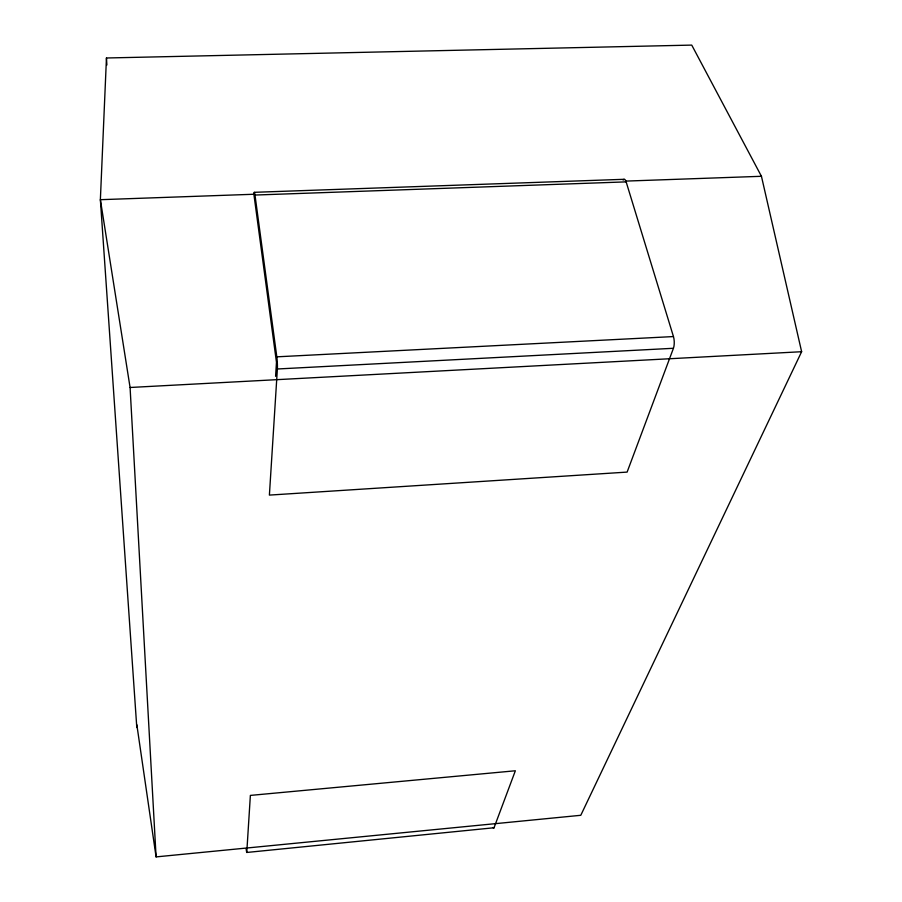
<?xml version="1.0" encoding="UTF-8"?>
<svg xmlns="http://www.w3.org/2000/svg" width="902" height="902" viewBox="0 0 902 902"><rect width="100%" height="100%" fill="white"/><g stroke="black" fill="none" stroke-linecap="round" stroke-linejoin="round"><path stroke-width="1.35" d="M136.8 727.531L100.37 199.692L106.459 57.987L691.744 45.1L761.446 176.296L801.63 351.712L580.787 815.295L156.091 856.9L136.833 724.712M275.595 376.314L276.474 362.266L253.89 194.257L100.37 199.692L130.08 387.488L156.091 856.9M246.787 852.074L250.373 795.406L515.358 770.77L494.037 827.754L246.697 852.469L246.156 849.143M253.89 194.257A9.178 0.801 87.2 0 1 254.984 195.046L276.813 356.831A8.625 0.823 86.7 0 1 277.376 368.986L269.394 495.097L627.115 472.096L673.433 348.285A8.298 2.751 88.1 0 0 673.456 336.57L626.146 181.877A8.851 2.661 89.7 0 0 623.135 180.096M130.08 387.488L801.63 351.712M277.376 368.986L673.433 348.285M276.813 356.831L673.456 336.57M254.24 192.318L624.071 179.306M625.402 181.11L761.446 176.296M254.984 195.046L626.146 181.877M106.459 57.987L106.876 65.012M494.037 827.754A5.243 1.049 83.9 0 1 493.078 827.495"/></g></svg>
